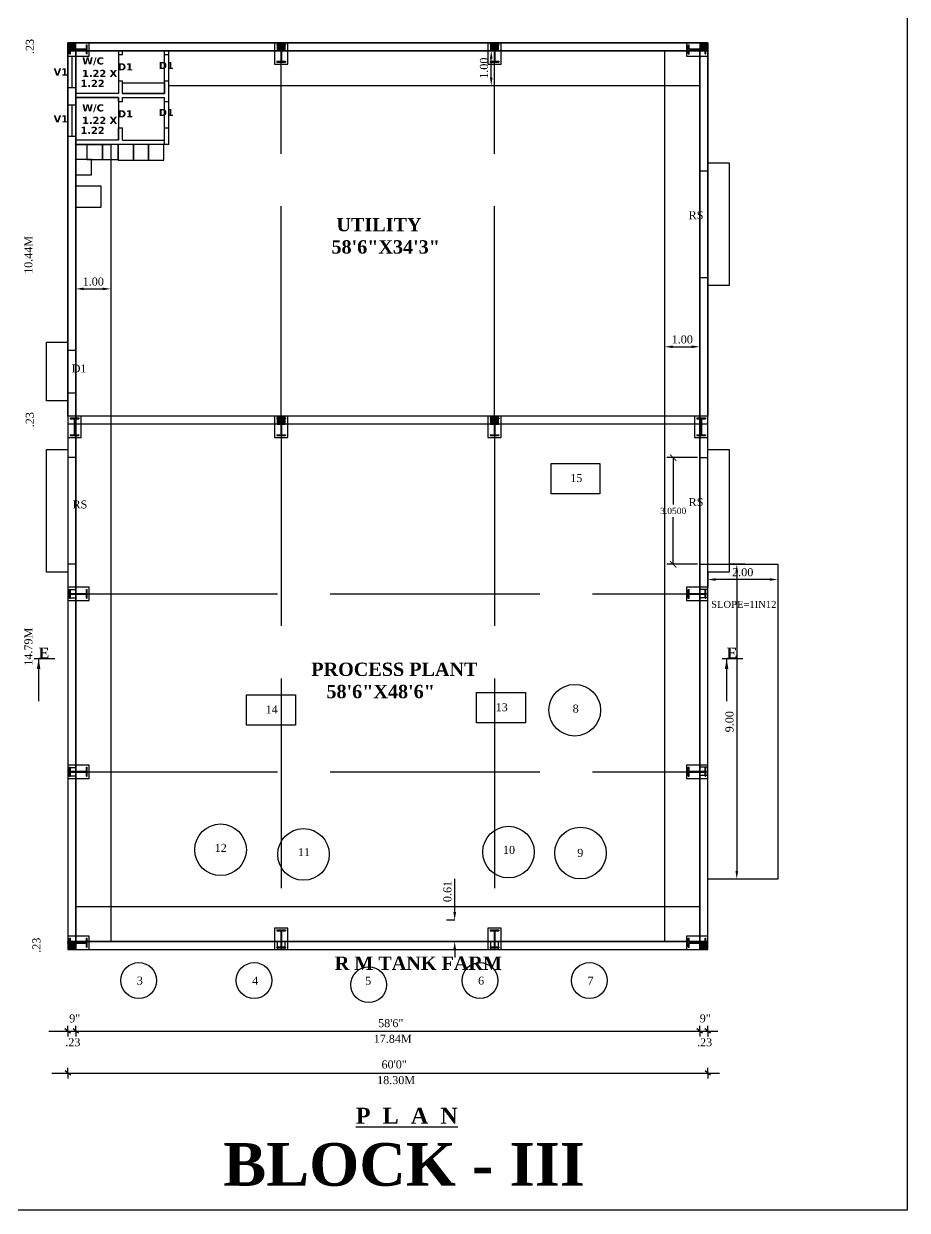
# Model space of a CAD drawing. Header units: metres. Extents: x -4258 to 185371, y -3317 to 113.
# Drawn here: x 4876.65 to 4901.92, y -630.53 to -596.61 of the extents above; entities that cross this region are included whole.
import ezdxf

# ---------------------------------------------------------------- set-up
doc = ezdxf.new("R2010")
doc.units = ezdxf.units.M
doc.header["$LTSCALE"] = 0.5
doc.header["$MEASUREMENT"] = 0
doc.linetypes.add('ACAD_ISO02W100', pattern=[15, 12, -3])
for name, color, linetype in [('BLK_3_DA_RAMP_1', 7, 'Continuous'), ('BLK_3_FLR_0_BLT_UP_AREA', 7, 'Continuous'), ('BLK_3_FLR_0_CARPET_AREA', 7, 'Continuous'), ('BLK_3_FLR_0_DRINKING_WATER', 7, 'Continuous'), ('BLK_3_FLR_0_EXIT_WIDTH_DOOR', 2, 'Continuous'), ('BLK_3_FLR_0_REGULAR_ROOM_1', 7, 'Continuous'), ('BLK_3_FLR_0_ROOM_1_LIGHT_VENTILATION_1', 7, 'Continuous'), ('BLK_3_FLR_0_URINAL', 7, 'Continuous'), ('BLK_3_FLR_0_WASH', 7, 'Continuous'), ('BLK_3_FLR_0_WATER_CLOSET', 7, 'Continuous'), ('BLK_3_FLR_1_ROOF_AREA', 7, 'Continuous'), ('SOLAR_PANEL', 3, 'Continuous'), ('WORKSHOP_AREA', 7, 'Continuous')]:
    doc.layers.add(name, color=color, linetype=linetype)
doc.styles.add('RomanS', font='verdanab.ttf')
doc.styles.get("Standard").update_dxf_attribs({"font": 'times.ttf'})
doc.dimstyles.get("Standard").update_dxf_attribs({"dimtxt": 0.23, "dimasz": 0.23, "dimexe": 0.23, "dimexo": 0.23, "dimgap": 0.09, "dimtad": 1, "dimzin": 0, "dimdsep": 46, "dimtxsty": 'Standard', "dimcen": 0.09, "dimadec": 0, "dimazin": 0, "dimtfac": 1, "dimtofl": 0, "dimtmove": 0, "dimatfit": 3, "dimfxl": 0, "dimtolj": 1, "dimtzin": 0, "dimarcsym": 0})
doc.dimstyles.new('STANDARD$0', dxfattribs={"dimscale": 0, "dimtxt": 9, "dimasz": 2, "dimexe": 2, "dimexo": 1, "dimgap": 0.5, "dimtad": 1, "dimdec": 1, "dimzin": 0, "dimdsep": 46, "dimlunit": 4, "dimtxsty": 'Standard', "dimblk1": 'ARCHTICK', "dimblk2": 'ARCHTICK', "dimsah": 1, "dimcen": 0, "dimdle": 1.5, "dimclrd": 1, "dimclre": 1, "dimclrt": 4, "dimadec": 0, "dimazin": 0, "dimtfac": 0.3, "dimtdec": 1, "dimtix": 1, "dimtmove": 0, "dimatfit": 3, "dimldrblk": 'ARCHTICK', "dimfxl": 0, "dimfrac": 2, "dimtolj": 1, "dimtzin": 0, "dimarcsym": 0})
pattern_1 = [(45, (-7172.544537, -21.734129), (-0.005524271728, 0.005524271728), [])]

# ---------------------------------------------------------------- blocks, each defined once
blk = doc.blocks.new('*D610')
at = {"layer": 'BLK_3_FLR_0_ROOM_1_LIGHT_VENTILATION_1', "color": 0, "lineweight": -2}
for p, q in [((4890.023, -597.384), (4889.793, -597.384)), ((4890.023, -598.154), (4890.023, -597.614)), ((4890.023, -598.384), (4889.793, -598.384))]:
    blk.add_line(p, q, dxfattribs=at)
for points in [[(4889.985, -597.614), (4890.061, -597.614), (4890.023, -597.384)], [(4889.985, -598.154), (4890.061, -598.154), (4890.023, -598.384)]]:
    blk.add_solid(points, dxfattribs=at)
at = {"layer": 'Defpoints', "color": 0, "lineweight": -2}
for p in [(4890.023, -597.384), (4890.023, -597.384), (4890.023, -598.384)]:
    blk.add_point(p, dxfattribs=at)
at = {"layer": 'BLK_3_FLR_0_ROOM_1_LIGHT_VENTILATION_1', "color": 0, "lineweight": -2, "insert": (4889.816, -597.884), "char_height": 0.23, "attachment_point": 5, "rotation": 90}
blk.add_mtext('\\A1;1.00', dxfattribs=at)
blk = doc.blocks.new('*D611')
at = {"layer": 'BLK_3_FLR_0_ROOM_1_LIGHT_VENTILATION_1', "color": 0, "lineweight": -2}
for p, q in [((4888.978, -622.011), (4888.978, -621.06)), ((4888.978, -622.241), (4888.748, -622.241)), ((4888.978, -622.851), (4888.748, -622.851)), ((4888.978, -623.081), (4888.978, -623.311))]:
    blk.add_line(p, q, dxfattribs=at)
for points in [[(4888.94, -622.011), (4889.017, -622.011), (4888.978, -622.241)], [(4888.94, -623.081), (4889.017, -623.081), (4888.978, -622.851)]]:
    blk.add_solid(points, dxfattribs=at)
at = {"layer": 'Defpoints', "color": 0, "lineweight": -2}
for p in [(4888.978, -622.241), (4888.978, -622.241), (4888.978, -622.851)]:
    blk.add_point(p, dxfattribs=at)
at = {"layer": 'BLK_3_FLR_0_ROOM_1_LIGHT_VENTILATION_1', "color": 0, "lineweight": -2, "insert": (4888.771, -621.42), "char_height": 0.23, "attachment_point": 5, "rotation": 90}
blk.add_mtext('\\A1;0.61', dxfattribs=at)
blk = doc.blocks.new('_ArchTick')
at = {"color": 0, "linetype": 'ByBlock', "const_width": 0.15}
blk.add_lwpolyline([(-0.5, -0.5), (0.5, 0.5)], dxfattribs=at)
blk = doc.blocks.new('*D612')
at = {"layer": 'BLK_3_FLR_0_EXIT_WIDTH_DOOR', "color": 0, "lineweight": -2}
for p, q in [((4895.922, -609.017), (4895.046, -609.017)), ((4895.226, -609.017), (4895.226, -610.36)), ((4895.226, -612.067), (4895.226, -610.724)), ((4895.922, -612.067), (4895.046, -612.067))]:
    blk.add_line(p, q, dxfattribs=at)
at = {"layer": 'Defpoints', "color": 0, "lineweight": -2}
for p in [(4895.226, -609.017), (4895.985, -609.017), (4895.985, -612.067)]:
    blk.add_point(p, dxfattribs=at)
at = {"layer": 'BLK_3_FLR_0_EXIT_WIDTH_DOOR', "color": 0, "lineweight": -2, "xscale": 0.18, "yscale": 0.18, "zscale": 0.18}
for p, rotation in [((4895.226, -609.017), 90), ((4895.226, -612.067), 270)]:
    blk.add_blockref('_ArchTick', p, dxfattribs=dict(at, rotation=rotation))
at = {"layer": 'BLK_3_FLR_0_EXIT_WIDTH_DOOR', "color": 0, "insert": (4895.226, -610.542), "char_height": 0.18, "attachment_point": 5}
blk.add_mtext('\\A1;3.0500', dxfattribs=at)
blk = doc.blocks.new('*D568')
at = {"layer": 'BLK_3_DA_RAMP_1', "color": 0, "lineweight": -2}
for p, q in [((4897.274, -612.067), (4896.814, -612.067)), ((4897.044, -612.297), (4897.044, -620.837)), ((4897.274, -621.067), (4896.814, -621.067))]:
    blk.add_line(p, q, dxfattribs=at)
for points in [[(4897.006, -612.297), (4897.082, -612.297), (4897.044, -612.067)], [(4897.006, -620.837), (4897.082, -620.837), (4897.044, -621.067)]]:
    blk.add_solid(points, dxfattribs=at)
at = {"layer": 'Defpoints', "color": 0, "lineweight": -2}
for p in [(4897.592, -612.067), (4897.044, -621.067), (4897.592, -621.067)]:
    blk.add_point(p, dxfattribs=at)
at = {"layer": 'BLK_3_DA_RAMP_1', "color": 0, "insert": (4896.837, -616.567), "char_height": 0.23, "attachment_point": 5, "rotation": 90}
blk.add_mtext('\\A1;9.00', dxfattribs=at)
blk = doc.blocks.new('*D569')
at = {"layer": 'BLK_3_DA_RAMP_1', "color": 0, "lineweight": -2}
for p, q in [((4896.214, -612.297), (4896.214, -612.732)), ((4897.984, -612.502), (4896.444, -612.502)), ((4898.214, -612.297), (4898.214, -612.732))]:
    blk.add_line(p, q, dxfattribs=at)
for points in [[(4896.444, -612.463), (4896.444, -612.54), (4896.214, -612.502)], [(4897.984, -612.463), (4897.984, -612.54), (4898.214, -612.502)]]:
    blk.add_solid(points, dxfattribs=at)
at = {"layer": 'Defpoints', "color": 0, "lineweight": -2}
for p in [(4896.214, -612.067), (4898.214, -612.067), (4896.214, -612.502)]:
    blk.add_point(p, dxfattribs=at)
at = {"layer": 'BLK_3_DA_RAMP_1', "color": 0, "insert": (4897.214, -612.294), "char_height": 0.23, "attachment_point": 5}
blk.add_mtext('\\A1;2.00', dxfattribs=at)
blk = doc.blocks.new('*D627')
at = {"layer": 'BLK_3_FLR_0_ROOM_1_LIGHT_VENTILATION_1', "color": 0, "lineweight": -2}
for p, q in [((4878.142, -604.193), (4878.142, -604.423)), ((4878.372, -604.193), (4878.912, -604.193)), ((4879.142, -604.193), (4879.142, -604.423))]:
    blk.add_line(p, q, dxfattribs=at)
for points in [[(4878.372, -604.155), (4878.372, -604.231), (4878.142, -604.193)], [(4878.912, -604.155), (4878.912, -604.231), (4879.142, -604.193)]]:
    blk.add_solid(points, dxfattribs=at)
at = {"layer": 'Defpoints', "color": 0, "lineweight": -2}
for p in [(4878.142, -604.193), (4879.142, -604.193), (4879.142, -604.193)]:
    blk.add_point(p, dxfattribs=at)
at = {"layer": 'BLK_3_FLR_0_ROOM_1_LIGHT_VENTILATION_1', "color": 0, "lineweight": -2, "insert": (4878.642, -603.986), "char_height": 0.23, "attachment_point": 5, "rotation": 359.997}
blk.add_mtext('\\A1;1.00', dxfattribs=at)
blk = doc.blocks.new('*D628')
at = {"layer": 'BLK_3_FLR_0_ROOM_1_LIGHT_VENTILATION_1', "color": 0, "lineweight": -2}
for p, q in [((4894.984, -606.078), (4894.984, -605.618)), ((4895.984, -606.078), (4895.984, -605.618)), ((4895.214, -605.848), (4895.754, -605.848))]:
    blk.add_line(p, q, dxfattribs=at)
for points in [[(4895.214, -605.809), (4895.214, -605.886), (4894.984, -605.848)], [(4895.754, -605.809), (4895.754, -605.886), (4895.984, -605.848)]]:
    blk.add_solid(points, dxfattribs=at)
at = {"layer": 'Defpoints', "color": 0, "lineweight": -2}
for p in [(4895.984, -605.848), (4894.984, -606.357), (4895.984, -606.357)]:
    blk.add_point(p, dxfattribs=at)
at = {"layer": 'BLK_3_FLR_0_ROOM_1_LIGHT_VENTILATION_1', "color": 0, "lineweight": -2, "insert": (4895.484, -605.64), "char_height": 0.23, "attachment_point": 5, "rotation": 359.9973}
blk.add_mtext('\\A1;1.00', dxfattribs=at)

msp = doc.modelspace()

# ---------------------------------------------------------------- hatches: boundary and pattern name
at = {"linetype": 'ByBlock'}
h = msp.add_hatch(dxfattribs=at)
h.set_pattern_fill('ANSI31', color=0, scale=0.025417, style=0)
h.set_pattern_definition([(45, (58.9256144, -353.8595636), (-0.0022465371694, 0.0022465371694), [])])
h.paths.add_polyline_path([(4877.91352, -597.38364), (4878.14227, -597.38364), (4878.14227, -597.15489), (4877.91352, -597.15489)])
h = msp.add_hatch(dxfattribs=at)
h.set_pattern_fill('ANSI31', color=0, scale=0.0625, style=0)
h.set_pattern_definition(pattern_1)
h.paths.add_polyline_path([(4889.99915, -597.38364), (4890.2279, -597.38364), (4890.2279, -597.15489), (4889.99915, -597.15489)])
h.paths.add_polyline_path([(4883.89915, -597.38364), (4884.1279, -597.38364), (4884.1279, -597.15489), (4883.89915, -597.15489)])
h = msp.add_hatch(dxfattribs=at)
h.set_pattern_fill('ANSI31', color=0, scale=0.025417, style=0)
h.set_pattern_definition([(45, (20.5307555, -359.636441), (-0.0022465371694, 0.0022465371694), [])])
h.paths.add_polyline_path([(4895.98477, -597.38364), (4896.21352, -597.38364), (4896.21352, -597.15489), (4895.98477, -597.15489)])
h = msp.add_hatch(dxfattribs=at)
h.set_pattern_fill('ANSI31', color=0, scale=0.0625, style=0)
h.set_pattern_definition(pattern_1)
h.paths.add_polyline_path([(4883.89915, -608.05864), (4884.1279, -608.05864), (4884.1279, -607.82989), (4883.89915, -607.82989)])
h.paths.add_polyline_path([(4889.99915, -608.05864), (4890.2279, -608.05864), (4890.2279, -607.82989), (4889.99915, -607.82989)])
h = msp.add_hatch(dxfattribs=at)
h.set_pattern_fill('ANSI31', color=0, scale=0.025417, style=0)
h.set_pattern_definition([(45, (58.9256144, -361.4850554), (-0.0022465371694, 0.0022465371694), [])])
h.paths.add_polyline_path([(4877.91352, -623.07989), (4878.14227, -623.07989), (4878.14227, -622.85114), (4877.91352, -622.85114)])
h = msp.add_hatch(dxfattribs=at)
h.set_pattern_fill('ANSI31', color=0, scale=0.025417, style=0)
h.set_pattern_definition([(45, (65.0256144, -361.4845636), (-0.0022465371694, 0.0022465371694), [])])
h.paths.add_polyline_path([(4895.98477, -623.0794), (4896.21352, -623.0794), (4896.21352, -622.85065), (4895.98477, -622.85065)])

# ---------------------------------------------------------------- linework, layer by layer
at = {"color": 0, "linetype": 'ByBlock'}
for p, q in [((4877.91352, -607.82989), (4877.91352, -597.15489)), ((4877.91352, -597.15489), (4896.21352, -597.15489)), ((4877.96315, -597.35523), (4877.96315, -597.21544)), ((4877.96315, -597.21544), (4877.98857, -597.21544)), ((4877.96315, -597.46961), (4877.96315, -597.35523)), ((4877.98857, -597.32981), (4877.98857, -597.21544)), ((4877.98857, -597.32981), (4878.44607, -597.32981)), ((4877.98857, -597.35523), (4878.44607, -597.35523)), ((4877.98857, -597.46961), (4877.98857, -597.35523)), ((4878.14227, -605.94752), (4878.14227, -597.15489)), ((4878.44607, -597.32981), (4878.44607, -597.21544)), ((4878.44607, -597.21544), (4878.47148, -597.21544)), ((4878.44607, -597.46961), (4878.44607, -597.35523)), ((4878.47148, -597.35523), (4878.47148, -597.21544)), ((4878.47148, -597.46961), (4878.47148, -597.35523)), ((4883.88944, -597.20452), (4884.00381, -597.20452)), ((4883.88944, -597.20452), (4883.88944, -597.22994)), ((4883.88944, -597.22994), (4884.00381, -597.22994)), ((4884.00381, -597.20452), (4884.14361, -597.20452)), ((4884.00381, -597.22994), (4884.00381, -597.68744)), ((4884.02923, -597.22994), (4884.02923, -597.68744)), ((4884.02923, -597.22994), (4884.14361, -597.22994)), ((4884.14361, -597.20452), (4884.14361, -597.22994)), ((4889.98944, -597.20452), (4890.10381, -597.20452)), ((4889.98944, -597.20452), (4889.98944, -597.22994)), ((4889.98944, -597.22994), (4890.10381, -597.22994)), ((4890.10381, -597.20452), (4890.24361, -597.20452)), ((4890.10381, -597.22994), (4890.10381, -597.68744)), ((4890.12923, -597.22994), (4890.12923, -597.68744)), ((4890.12923, -597.22994), (4890.24361, -597.22994)), ((4890.24361, -597.20452), (4890.24361, -597.22994)), ((4895.65315, -597.35523), (4895.65315, -597.21544)), ((4895.65315, -597.21544), (4895.67857, -597.21544)), ((4895.65315, -597.35523), (4895.65315, -597.21544)), ((4895.65315, -597.21544), (4895.67857, -597.21544)), ((4895.65315, -597.46961), (4895.65315, -597.35523)), ((4895.65315, -597.46961), (4895.65315, -597.35523)), ((4895.67857, -597.32981), (4895.67857, -597.21544)), ((4895.67857, -597.32981), (4895.67857, -597.21544)), ((4895.67857, -597.32981), (4896.13607, -597.32981)), ((4895.67857, -597.32981), (4896.13607, -597.32981)), ((4895.67857, -597.35523), (4896.13607, -597.35523)), ((4895.67857, -597.46961), (4895.67857, -597.35523)), ((4895.67857, -597.35523), (4896.13607, -597.35523)), ((4895.67857, -597.46961), (4895.67857, -597.35523)), ((4895.98477, -597.15489), (4895.98477, -600.81544)), ((4896.13607, -597.32981), (4896.13607, -597.21544)), ((4896.13607, -597.21544), (4896.16148, -597.21544)), ((4896.13607, -597.32981), (4896.13607, -597.21544)), ((4896.13607, -597.21544), (4896.16148, -597.21544)), ((4896.13607, -597.46961), (4896.13607, -597.35523)), ((4896.13607, -597.46961), (4896.13607, -597.35523)), ((4896.16148, -597.35523), (4896.16148, -597.21544)), ((4896.16148, -597.35523), (4896.16148, -597.21544)), ((4896.16148, -597.46961), (4896.16148, -597.35523)), ((4896.16148, -597.46961), (4896.16148, -597.35523)), ((4896.21352, -597.15489), (4896.21352, -607.82989)), ((4877.91352, -597.38364), (4896.21352, -597.38364)), ((4877.96315, -597.46961), (4877.98857, -597.46961)), ((4878.44607, -597.46961), (4878.47148, -597.46961)), ((4883.88944, -597.68744), (4884.00381, -597.68744)), ((4883.88944, -597.68744), (4883.88944, -597.71285)), ((4884.02923, -597.68744), (4884.14361, -597.68744)), ((4884.14361, -597.68744), (4884.14361, -597.71285)), ((4889.98944, -597.68744), (4890.10381, -597.68744)), ((4889.98944, -597.68744), (4889.98944, -597.71285)), ((4890.12923, -597.68744), (4890.24361, -597.68744)), ((4890.24361, -597.68744), (4890.24361, -597.71285)), ((4895.65315, -597.46961), (4895.67857, -597.46961)), ((4895.65315, -597.46961), (4895.67857, -597.46961)), ((4896.13607, -597.46961), (4896.16148, -597.46961)), ((4896.13607, -597.46961), (4896.16148, -597.46961)), ((4883.88944, -597.71285), (4884.00381, -597.71285)), ((4884.00381, -597.71285), (4884.14361, -597.71285)), ((4889.98944, -597.71285), (4890.10381, -597.71285)), ((4890.10381, -597.71285), (4890.24361, -597.71285)), ((4895.98477, -600.81544), (4896.21352, -600.81544)), ((4895.98477, -603.86544), (4895.98477, -607.82989)), ((4895.98477, -603.86544), (4896.21352, -603.86544)), ((4877.91352, -605.94752), (4878.14227, -605.94752)), ((4877.91352, -607.16752), (4878.14227, -607.16752)), ((4877.91352, -607.16752), (4877.91352, -607.39627)), ((4878.14227, -607.82989), (4878.14227, -607.16752)), ((4896.21352, -607.82989), (4877.91352, -607.82989)), ((4877.91352, -607.82989), (4877.91352, -623.07989)), ((4878.14227, -607.82989), (4878.14227, -609.01674)), ((4896.21352, -623.07989), (4896.21352, -607.82989)), ((4896.21352, -608.05864), (4877.91352, -608.05864)), ((4877.98048, -607.87952), (4878.09485, -607.87952)), ((4877.98048, -607.87952), (4877.98048, -607.90494)), ((4877.98048, -607.90494), (4878.09485, -607.90494)), ((4878.09485, -607.87952), (4878.23465, -607.87952)), ((4878.09485, -607.90494), (4878.09485, -608.36244)), ((4878.12027, -607.90494), (4878.12027, -608.36244)), ((4878.12027, -607.90494), (4878.23465, -607.90494)), ((4878.23465, -607.87952), (4878.23465, -607.90494)), ((4883.88944, -607.87952), (4884.00381, -607.87952)), ((4883.88944, -607.87952), (4883.88944, -607.90494)), ((4883.88944, -607.90494), (4884.00381, -607.90494)), ((4884.00381, -607.87952), (4884.14361, -607.87952)), ((4884.00381, -607.90494), (4884.00381, -608.36244)), ((4884.02923, -607.90494), (4884.02923, -608.36244)), ((4884.02923, -607.90494), (4884.14361, -607.90494)), ((4884.14361, -607.87952), (4884.14361, -607.90494)), ((4889.98944, -607.87952), (4890.10381, -607.87952)), ((4889.98944, -607.87952), (4889.98944, -607.90494)), ((4889.98944, -607.90494), (4890.10381, -607.90494)), ((4890.10381, -607.87952), (4890.24361, -607.87952)), ((4890.10381, -607.90494), (4890.10381, -608.36244)), ((4890.12923, -607.90494), (4890.12923, -608.36244)), ((4890.12923, -607.90494), (4890.24361, -607.90494)), ((4890.24361, -607.87952), (4890.24361, -607.90494)), ((4895.89881, -607.87952), (4896.01319, -607.87952)), ((4895.89881, -607.87952), (4895.89881, -607.90494)), ((4895.89881, -607.90494), (4896.01319, -607.90494)), ((4896.01319, -607.87952), (4896.15298, -607.87952)), ((4896.01319, -607.90494), (4896.01319, -608.36244)), ((4896.03861, -607.90494), (4896.03861, -608.36244)), ((4896.03861, -607.90494), (4896.15298, -607.90494)), ((4896.15298, -607.87952), (4896.15298, -607.90494)), ((4877.98048, -608.36244), (4878.09485, -608.36244)), ((4877.98048, -608.36244), (4877.98048, -608.38785)), ((4877.98048, -608.38785), (4878.09485, -608.38785)), ((4878.09485, -608.38785), (4878.23465, -608.38785)), ((4878.12027, -608.36244), (4878.23465, -608.36244)), ((4878.23465, -608.36244), (4878.23465, -608.38785)), ((4883.88944, -608.36244), (4884.00381, -608.36244)), ((4883.88944, -608.36244), (4883.88944, -608.38785)), ((4883.88944, -608.38785), (4884.00381, -608.38785)), ((4884.00381, -608.38785), (4884.14361, -608.38785)), ((4884.02923, -608.36244), (4884.14361, -608.36244)), ((4884.14361, -608.36244), (4884.14361, -608.38785)), ((4889.98944, -608.36244), (4890.10381, -608.36244)), ((4889.98944, -608.36244), (4889.98944, -608.38785)), ((4889.98944, -608.38785), (4890.10381, -608.38785)), ((4890.10381, -608.38785), (4890.24361, -608.38785)), ((4890.12923, -608.36244), (4890.24361, -608.36244)), ((4890.24361, -608.36244), (4890.24361, -608.38785)), ((4895.89881, -608.36244), (4896.01319, -608.36244)), ((4895.89881, -608.36244), (4895.89881, -608.38785)), ((4895.89881, -608.38785), (4896.01319, -608.38785)), ((4895.98477, -609.01674), (4895.98477, -608.43989)), ((4896.01319, -608.38785), (4896.15298, -608.38785)), ((4896.03861, -608.36244), (4896.15298, -608.36244)), ((4896.15298, -608.36244), (4896.15298, -608.38785)), ((4878.14227, -609.01674), (4877.91352, -609.01674)), ((4895.98477, -609.01674), (4896.21352, -609.01674)), ((4878.14227, -612.06674), (4877.91352, -612.06674)), ((4878.14227, -612.06674), (4878.14227, -623.07989)), ((4895.98477, -623.07989), (4895.98477, -612.06674)), ((4895.98477, -612.06674), (4896.21352, -612.06674)), ((4877.96315, -612.92294), (4877.96315, -612.78315)), ((4877.96315, -612.78315), (4877.98857, -612.78315)), ((4877.96315, -613.03731), (4877.96315, -612.92294)), ((4877.98857, -612.89752), (4877.98857, -612.78315)), ((4877.98857, -612.89752), (4878.44607, -612.89752)), ((4877.98857, -612.92294), (4878.44607, -612.92294)), ((4877.98857, -613.03731), (4877.98857, -612.92294)), ((4878.44607, -612.89752), (4878.44607, -612.78315)), ((4878.44607, -612.78315), (4878.47148, -612.78315)), ((4878.44607, -613.03731), (4878.44607, -612.92294)), ((4878.47148, -612.92294), (4878.47148, -612.78315)), ((4878.47148, -613.03731), (4878.47148, -612.92294)), ((4895.65315, -612.92294), (4895.65315, -612.78315)), ((4895.65315, -612.78315), (4895.67857, -612.78315)), ((4895.65315, -613.03731), (4895.65315, -612.92294)), ((4895.67857, -612.89752), (4895.67857, -612.78315)), ((4895.67857, -612.89752), (4896.13607, -612.89752)), ((4895.67857, -612.92294), (4896.13607, -612.92294)), ((4895.67857, -613.03731), (4895.67857, -612.92294)), ((4896.13607, -612.89752), (4896.13607, -612.78315)), ((4896.13607, -612.78315), (4896.16148, -612.78315)), ((4896.13607, -613.03731), (4896.13607, -612.92294)), ((4896.16148, -612.92294), (4896.16148, -612.78315)), ((4896.16148, -613.03731), (4896.16148, -612.92294)), ((4877.96315, -613.03731), (4877.98857, -613.03731)), ((4878.44607, -613.03731), (4878.47148, -613.03731)), ((4895.65315, -613.03731), (4895.67857, -613.03731)), ((4896.13607, -613.03731), (4896.16148, -613.03731)), ((4877.96315, -618.00627), (4877.96315, -617.86648)), ((4877.96315, -617.86648), (4877.98857, -617.86648)), ((4877.96315, -618.12065), (4877.96315, -618.00627)), ((4877.98857, -617.98086), (4877.98857, -617.86648)), ((4877.98857, -617.98086), (4878.44607, -617.98086)), ((4877.98857, -618.00627), (4878.44607, -618.00627)), ((4877.98857, -618.12065), (4877.98857, -618.00627)), ((4878.44607, -617.98086), (4878.44607, -617.86648)), ((4878.44607, -617.86648), (4878.47148, -617.86648)), ((4878.44607, -618.12065), (4878.44607, -618.00627)), ((4878.47148, -618.00627), (4878.47148, -617.86648)), ((4878.47148, -618.12065), (4878.47148, -618.00627)), ((4895.65315, -618.00627), (4895.65315, -617.86648)), ((4895.65315, -617.86648), (4895.67857, -617.86648)), ((4895.65315, -618.12065), (4895.65315, -618.00627)), ((4895.67857, -617.98086), (4895.67857, -617.86648)), ((4895.67857, -617.98086), (4896.13607, -617.98086)), ((4895.67857, -618.00627), (4896.13607, -618.00627)), ((4895.67857, -618.12065), (4895.67857, -618.00627)), ((4896.13607, -617.98086), (4896.13607, -617.86648)), ((4896.13607, -617.86648), (4896.16148, -617.86648)), ((4896.13607, -618.12065), (4896.13607, -618.00627)), ((4896.16148, -618.00627), (4896.16148, -617.86648)), ((4896.16148, -618.12065), (4896.16148, -618.00627)), ((4877.96315, -618.12065), (4877.98857, -618.12065)), ((4878.44607, -618.12065), (4878.47148, -618.12065)), ((4895.65315, -618.12065), (4895.67857, -618.12065)), ((4896.13607, -618.12065), (4896.16148, -618.12065)), ((4877.96315, -622.89898), (4877.96315, -622.75919)), ((4877.96315, -622.75919), (4877.98857, -622.75919)), ((4877.98857, -622.87356), (4877.98857, -622.75919)), ((4878.44607, -622.87356), (4878.44607, -622.75919)), ((4878.44607, -622.75919), (4878.47148, -622.75919)), ((4878.47148, -622.89898), (4878.47148, -622.75919)), ((4883.88944, -622.51952), (4884.00381, -622.51952)), ((4883.88944, -622.51952), (4883.88944, -622.54494)), ((4883.88944, -622.54494), (4884.00381, -622.54494)), ((4884.00381, -622.51952), (4884.14361, -622.51952)), ((4884.00381, -622.54494), (4884.00381, -623.00244)), ((4884.02923, -622.54494), (4884.02923, -623.00244)), ((4884.02923, -622.54494), (4884.14361, -622.54494)), ((4884.14361, -622.51952), (4884.14361, -622.54494)), ((4889.98944, -622.51952), (4890.10381, -622.51952)), ((4889.98944, -622.51952), (4889.98944, -622.54494)), ((4889.98944, -622.54494), (4890.10381, -622.54494)), ((4890.10381, -622.51952), (4890.24361, -622.51952)), ((4890.10381, -622.54494), (4890.10381, -623.00244)), ((4890.12923, -622.54494), (4890.12923, -623.00244)), ((4890.12923, -622.54494), (4890.24361, -622.54494)), ((4890.24361, -622.51952), (4890.24361, -622.54494)), ((4895.65315, -622.89849), (4895.65315, -622.7587)), ((4895.65315, -622.7587), (4895.67857, -622.7587)), ((4895.67857, -622.87307), (4895.67857, -622.7587)), ((4896.13607, -622.87307), (4896.13607, -622.7587)), ((4896.13607, -622.7587), (4896.16148, -622.7587)), ((4896.16148, -622.89849), (4896.16148, -622.7587)), ((4877.91352, -622.85114), (4896.21352, -622.85114)), ((4877.91352, -623.07989), (4896.21352, -623.07989)), ((4877.96315, -623.01336), (4877.96315, -622.89898)), ((4877.96315, -623.01336), (4877.98857, -623.01336)), ((4877.98857, -622.87356), (4878.44607, -622.87356)), ((4877.98857, -622.89898), (4878.44607, -622.89898)), ((4877.98857, -623.01336), (4877.98857, -622.89898)), ((4878.44607, -623.01336), (4878.44607, -622.89898)), ((4878.44607, -623.01336), (4878.47148, -623.01336)), ((4878.47148, -623.01336), (4878.47148, -622.89898)), ((4883.88944, -623.00244), (4884.00381, -623.00244)), ((4883.88944, -623.00244), (4883.88944, -623.02785)), ((4883.88944, -623.02785), (4884.00381, -623.02785)), ((4884.00381, -623.02785), (4884.14361, -623.02785)), ((4884.02923, -623.00244), (4884.14361, -623.00244)), ((4884.14361, -623.00244), (4884.14361, -623.02785)), ((4889.98944, -623.00244), (4890.10381, -623.00244)), ((4889.98944, -623.00244), (4889.98944, -623.02785)), ((4889.98944, -623.02785), (4890.10381, -623.02785)), ((4890.10381, -623.02785), (4890.24361, -623.02785)), ((4890.12923, -623.00244), (4890.24361, -623.00244)), ((4890.24361, -623.00244), (4890.24361, -623.02785)), ((4895.65315, -623.01286), (4895.65315, -622.89849)), ((4895.65315, -623.01286), (4895.67857, -623.01286)), ((4895.67857, -622.87307), (4896.13607, -622.87307)), ((4895.67857, -622.89849), (4896.13607, -622.89849)), ((4895.67857, -623.01286), (4895.67857, -622.89849)), ((4896.13607, -623.01286), (4896.13607, -622.89849)), ((4896.13607, -623.01286), (4896.16148, -623.01286)), ((4896.16148, -623.01286), (4896.16148, -622.89849)), ((4877.376, -625.41306), (4896.50339, -625.41306)), ((4877.45963, -626.61351), (4896.5535, -626.61351))]:
    msp.add_line(p, q, dxfattribs=at)
at = {"color": 0, "linetype": 'ACAD_ISO02W100'}
for p, q in [((4884.01352, -607.82989), (4884.01352, -597.15489)), ((4890.11352, -607.82989), (4890.11352, -597.15489)), ((4896.21352, -600.58669), (4896.82352, -600.58669)), ((4896.82352, -600.58669), (4896.82352, -604.09419)), ((4896.82352, -604.09419), (4896.21352, -604.09419)), ((4877.30352, -607.39627), (4877.30352, -605.71877)), ((4877.30352, -605.71877), (4877.91352, -605.71877)), ((4877.91352, -607.39627), (4877.30352, -607.39627)), ((4884.01352, -607.82989), (4884.01352, -623.07989)), ((4890.11352, -607.82989), (4890.11352, -623.07989)), ((4877.30352, -612.29549), (4877.30352, -608.78799)), ((4877.30352, -608.78799), (4877.91352, -608.78799)), ((4896.21352, -608.78799), (4896.82352, -608.78799)), ((4896.82352, -608.78799), (4896.82352, -612.29549)), ((4877.91352, -612.29549), (4877.30352, -612.29549)), ((4896.82352, -612.29549), (4896.21352, -612.29549)), ((4877.91352, -612.91323), (4896.21352, -612.91323)), ((4876.95617, -614.76094), (4877.54442, -614.76094)), ((4896.62902, -614.76094), (4897.21728, -614.76094)), ((4877.91352, -617.99656), (4896.21352, -617.99656))]:
    msp.add_line(p, q, dxfattribs=at)
for p, q in [((4878.02797, -597.54239), (4878.02797, -598.44239)), ((4879.36227, -597.38364), (4879.36227, -597.48938)), ((4879.36227, -597.48938), (4879.48227, -597.48938)), ((4879.48227, -597.48938), (4879.48227, -597.38364)), ((4880.68227, -598.60364), (4880.68227, -597.38364)), ((4880.68227, -597.48938), (4880.80227, -597.48938)), ((4880.80227, -600.06364), (4880.80227, -597.38364)), ((4879.36227, -598.24938), (4879.36227, -598.60364)), ((4879.36227, -598.24938), (4879.48227, -598.24938)), ((4879.48227, -598.60364), (4879.48227, -598.24938)), ((4879.48227, -598.30364), (4880.68227, -598.30364)), ((4880.68227, -598.24938), (4880.80227, -598.24938)), ((4878.14227, -598.44239), (4877.91367, -598.44239)), ((4879.36227, -598.60364), (4878.14227, -598.60364)), ((4879.48227, -598.60364), (4880.68227, -598.60364)), ((4878.14227, -598.93671), (4877.91367, -598.93671)), ((4878.02797, -598.93671), (4878.02797, -599.83671)), ((4879.36227, -598.72364), (4878.14227, -598.72364)), ((4879.36227, -598.83204), (4879.36227, -598.72364)), ((4879.36227, -598.83204), (4879.48227, -598.83204)), ((4879.48227, -598.83204), (4879.48227, -598.72364)), ((4879.48227, -598.72364), (4880.68227, -598.72364)), ((4880.68227, -600.06364), (4880.68227, -598.72364)), ((4880.68227, -598.83204), (4880.80227, -598.83204)), ((4879.36227, -599.94364), (4879.36227, -599.59204)), ((4879.36227, -599.59204), (4879.48227, -599.59204)), ((4879.48227, -599.94364), (4879.48227, -599.59204)), ((4880.68227, -599.59204), (4880.80227, -599.59204)), ((4878.14227, -599.83671), (4877.91367, -599.83671)), ((4879.36227, -599.94364), (4878.14227, -599.94364)), ((4880.80227, -600.06364), (4878.14227, -600.06364)), ((4879.48227, -599.94364), (4880.68227, -599.94364))]:
    msp.add_line(p, q)
at = {"color": 0}
for p, q in [((4877.99354, -625.47578), (4877.83351, -625.35034)), ((4877.99354, -625.47578), (4877.83351, -625.35034)), ((4877.91352, -625.41306), (4877.91352, -625.26056)), ((4877.91352, -625.41306), (4877.91352, -625.26056)), ((4877.91352, -625.41306), (4877.91352, -625.56556)), ((4877.91352, -625.41306), (4877.91352, -625.56556)), ((4878.22418, -625.47578), (4878.06415, -625.35034)), ((4878.22418, -625.47578), (4878.06415, -625.35034)), ((4878.14416, -625.41306), (4878.14416, -625.26056)), ((4878.14416, -625.41306), (4878.14416, -625.26056)), ((4878.14416, -625.41306), (4878.14416, -625.56556)), ((4878.14416, -625.41306), (4878.14416, -625.56556)), ((4896.06479, -625.47578), (4895.90476, -625.35034)), ((4896.06479, -625.47578), (4895.90476, -625.35034)), ((4895.98477, -625.41306), (4895.98477, -625.26056)), ((4895.98477, -625.41306), (4895.98477, -625.26056)), ((4895.98477, -625.41306), (4895.98477, -625.56556)), ((4895.98477, -625.41306), (4895.98477, -625.56556)), ((4896.29354, -625.47578), (4896.13351, -625.35034)), ((4896.29354, -625.47578), (4896.13351, -625.35034)), ((4896.21352, -625.41306), (4896.21352, -625.26056)), ((4896.21352, -625.41306), (4896.21352, -625.26056)), ((4896.21352, -625.41306), (4896.21352, -625.56556)), ((4896.21352, -625.41306), (4896.21352, -625.56556)), ((4877.91831, -626.61351), (4877.91831, -626.46101)), ((4877.91831, -626.61351), (4877.91831, -626.46101)), ((4896.21641, -626.61351), (4896.21641, -626.46101)), ((4896.21641, -626.61351), (4896.21641, -626.46101)), ((4877.99833, -626.67623), (4877.8383, -626.55079)), ((4877.99833, -626.67623), (4877.8383, -626.55079)), ((4877.91831, -626.61351), (4877.91831, -626.76601)), ((4877.91831, -626.61351), (4877.91831, -626.76601)), ((4896.29642, -626.67623), (4896.13639, -626.55079)), ((4896.29642, -626.67623), (4896.13639, -626.55079)), ((4896.21641, -626.61351), (4896.21641, -626.76601)), ((4896.21641, -626.61351), (4896.21641, -626.76601))]:
    msp.add_line(p, q, dxfattribs=at)
at = {"color": 0, "linetype": 'ByBlock'}
for points in [[(4851.24976, -564.57171), (4901.91885, -564.57171), (4901.91885, -630.53452), (4851.24976, -630.53452)], [(4877.91352, -597.38364), (4878.14227, -597.38364), (4878.14227, -597.15489), (4877.91352, -597.15489)], [(4877.91352, -597.53614), (4878.52352, -597.53614), (4878.52352, -597.15489), (4877.91352, -597.15489)], [(4883.8229, -597.15489), (4883.8229, -597.76489), (4884.20415, -597.76489), (4884.20415, -597.15489)], [(4883.89915, -597.38364), (4884.1279, -597.38364), (4884.1279, -597.15489), (4883.89915, -597.15489)], [(4889.9229, -597.15489), (4889.9229, -597.76489), (4890.30415, -597.76489), (4890.30415, -597.15489)], [(4889.99915, -597.38364), (4890.2279, -597.38364), (4890.2279, -597.15489), (4889.99915, -597.15489)], [(4895.60352, -597.53614), (4896.21352, -597.53614), (4896.21352, -597.15489), (4895.60352, -597.15489)], [(4895.60352, -597.53614), (4896.21352, -597.53614), (4896.21352, -597.15489), (4895.60352, -597.15489)], [(4895.98477, -597.38364), (4896.21352, -597.38364), (4896.21352, -597.15489), (4895.98477, -597.15489)], [(4895.98477, -597.38364), (4896.21352, -597.38364), (4896.21352, -597.15489), (4895.98477, -597.15489)], [(4877.91394, -607.82989), (4877.91394, -608.43989), (4878.29519, -608.43989), (4878.29519, -607.82989)], [(4883.8229, -607.82989), (4883.8229, -608.43989), (4884.20415, -608.43989), (4884.20415, -607.82989)], [(4883.89915, -608.05864), (4884.1279, -608.05864), (4884.1279, -607.82989), (4883.89915, -607.82989)], [(4889.9229, -607.82989), (4889.9229, -608.43989), (4890.30415, -608.43989), (4890.30415, -607.82989)], [(4889.99915, -608.05864), (4890.2279, -608.05864), (4890.2279, -607.82989), (4889.99915, -607.82989)], [(4895.83227, -607.82989), (4895.83227, -608.43989), (4896.21352, -608.43989), (4896.21352, -607.82989)], [(4877.91352, -613.10385), (4878.52352, -613.10385), (4878.52352, -612.7226), (4877.91352, -612.7226)], [(4877.91352, -613.0276), (4878.14227, -613.0276), (4878.14227, -612.79885), (4877.91352, -612.79885)], [(4877.91352, -613.0276), (4878.14227, -613.0276), (4878.14227, -612.79885), (4877.91352, -612.79885)], [(4895.60352, -613.10385), (4896.21352, -613.10385), (4896.21352, -612.7226), (4895.60352, -612.7226)], [(4895.98477, -613.0119), (4896.21352, -613.0119), (4896.21352, -612.78315), (4895.98477, -612.78315)], [(4895.98477, -613.0119), (4896.21352, -613.0119), (4896.21352, -612.78315), (4895.98477, -612.78315)], [(4877.91352, -618.18719), (4878.52352, -618.18719), (4878.52352, -617.80594), (4877.91352, -617.80594)], [(4877.91352, -618.11094), (4878.14227, -618.11094), (4878.14227, -617.88219), (4877.91352, -617.88219)], [(4877.91352, -618.11094), (4878.14227, -618.11094), (4878.14227, -617.88219), (4877.91352, -617.88219)], [(4895.60352, -618.18719), (4896.21352, -618.18719), (4896.21352, -617.80594), (4895.60352, -617.80594)], [(4895.98477, -618.09523), (4896.21352, -618.09523), (4896.21352, -617.86648), (4895.98477, -617.86648)], [(4895.98477, -618.09523), (4896.21352, -618.09523), (4896.21352, -617.86648), (4895.98477, -617.86648)], [(4877.91352, -623.07989), (4878.52352, -623.07989), (4878.52352, -622.69864), (4877.91352, -622.69864)], [(4883.8229, -622.46989), (4883.8229, -623.07989), (4884.20415, -623.07989), (4884.20415, -622.46989)], [(4889.9229, -622.46989), (4889.9229, -623.07989), (4890.30415, -623.07989), (4890.30415, -622.46989)], [(4895.60352, -623.0794), (4896.21352, -623.0794), (4896.21352, -622.69815), (4895.60352, -622.69815)], [(4877.91352, -623.07989), (4878.14227, -623.07989), (4878.14227, -622.85114), (4877.91352, -622.85114)], [(4883.89915, -623.07989), (4884.1279, -623.07989), (4884.1279, -622.85114), (4883.89915, -622.85114)], [(4889.99915, -623.07989), (4890.2279, -623.07989), (4890.2279, -622.85114), (4889.99915, -622.85114)], [(4895.98477, -623.0794), (4896.21352, -623.0794), (4896.21352, -622.85065), (4895.98477, -622.85065)]]:
    msp.add_lwpolyline(points, close=True, dxfattribs=at)
at = {"color": 1, "linetype": 'ByBlock'}
for points in [[(4891.73269, -609.18761), (4893.13228, -609.18761), (4893.13228, -610.05416), (4891.73269, -610.05416)], [(4883.02309, -615.80158), (4884.42268, -615.80158), (4884.42268, -616.66814), (4883.02309, -616.66814)], [(4889.60525, -615.73661), (4891.00483, -615.73661), (4891.00483, -616.60317), (4889.60525, -616.60317)]]:
    msp.add_lwpolyline(points, close=True, dxfattribs=at)
for centre, radius in [((4892.41011, -616.23817), 0.73796), ((4882.28257, -620.22897), 0.73796), ((4884.65369, -620.36145), 0.73796), ((4890.51591, -620.29556), 0.73796), ((4892.57527, -620.32255), 0.73796), ((4879.94233, -623.96581), 0.51202), ((4883.24071, -623.96581), 0.51202), ((4889.70054, -623.96581), 0.51202), ((4892.82936, -623.96581), 0.51202), ((4886.51808, -624.08718), 0.51202)]:
    msp.add_circle(centre, radius, dxfattribs=at)
at = {"layer": 'BLK_3_DA_RAMP_1', "color": 1}
msp.add_lwpolyline([(4896.21352, -621.06674), (4896.21352, -612.06674), (4898.21352, -612.06674), (4898.21352, -621.06674)], close=True, dxfattribs=at)
at = {"layer": 'BLK_3_FLR_0_BLT_UP_AREA', "color": 48, "linetype": 'Continuous'}
msp.add_lwpolyline([(4896.21352, -597.15489), (4877.91352, -597.15489), (4877.91352, -623.07989), (4896.21352, -623.07989)], close=True, dxfattribs=at)
at = {"layer": 'BLK_3_FLR_0_CARPET_AREA', "color": 15, "lineweight": -2}
msp.add_lwpolyline([(4895.98477, -597.38364), (4878.14227, -597.38364), (4878.14227, -622.85065), (4895.98477, -622.85065)], close=True, dxfattribs=at)
at = {"layer": 'BLK_3_FLR_0_DRINKING_WATER', "color": 7, "lineweight": -2}
msp.add_lwpolyline([(4878.14227, -601.85665), (4878.87261, -601.85665), (4878.87261, -601.25665), (4878.14227, -601.25665)], close=True, dxfattribs=at)
at = {"layer": 'BLK_3_FLR_0_REGULAR_ROOM_1', "color": 4, "lineweight": -2}
msp.add_lwpolyline([(4895.98477, -597.38364), (4878.14227, -597.38364), (4878.14227, -622.85065), (4895.98477, -622.85065)], close=True, dxfattribs=at)
at = {"layer": 'BLK_3_FLR_0_ROOM_1_LIGHT_VENTILATION_1', "color": 4, "lineweight": -2}
for points in [[(4895.98477, -597.38364), (4895.98477, -598.38364), (4880.80227, -598.38364), (4880.80227, -597.38364)], [(4894.98477, -597.38364), (4895.98477, -597.38364), (4895.98357, -622.85114), (4894.98357, -622.85114)], [(4878.14227, -600.06364), (4879.14227, -600.06364), (4879.14107, -622.85065), (4878.14107, -622.85065)], [(4895.98477, -621.85065), (4895.98477, -622.85065), (4878.14227, -622.85065), (4878.14227, -621.85065)]]:
    msp.add_lwpolyline(points, close=True, dxfattribs=at)
at = {"layer": 'BLK_3_FLR_0_URINAL', "color": 235, "lineweight": -2}
msp.add_lwpolyline([(4880.68227, -598.30364), (4880.68227, -598.60364), (4879.48227, -598.60364), (4879.48227, -598.30364)], close=True, dxfattribs=at)
at = {"layer": 'BLK_3_FLR_0_WASH', "color": 60, "lineweight": -2}
for points in [[(4878.90696, -600.49841), (4878.90696, -600.06364), (4878.45696, -600.06364), (4878.45696, -600.49841)], [(4879.35696, -600.49841), (4879.35696, -600.06364), (4878.90696, -600.06364), (4878.90696, -600.49841)], [(4879.79173, -600.06364), (4879.35696, -600.06364), (4879.35696, -600.51364), (4879.79173, -600.51364)], [(4878.59227, -600.93318), (4878.59227, -600.49841), (4878.14227, -600.49841), (4878.14227, -600.93318)]]:
    msp.add_lwpolyline(points, close=True, dxfattribs=at)
at = {"layer": 'BLK_3_FLR_0_WASH', "color": 55, "lineweight": -2}
msp.add_lwpolyline([(4880.2265, -600.06364), (4879.79173, -600.06364), (4879.79173, -600.51364), (4880.2265, -600.51364)], close=True, dxfattribs=at)
at = {"layer": 'BLK_3_FLR_0_WASH', "color": 56, "lineweight": -2}
msp.add_lwpolyline([(4880.66127, -600.06364), (4880.2265, -600.06364), (4880.2265, -600.51364), (4880.66127, -600.51364)], close=True, dxfattribs=at)
at = {"layer": 'BLK_3_FLR_0_WATER_CLOSET', "color": 2}
msp.add_lwpolyline([(4879.36227, -597.38364), (4879.36227, -598.60364), (4878.14227, -598.60364), (4878.14227, -597.38364)], close=True, dxfattribs=at)
at = {"layer": 'BLK_3_FLR_0_WATER_CLOSET', "color": 1}
msp.add_lwpolyline([(4879.36227, -598.72364), (4879.36227, -599.94364), (4878.14227, -599.94364), (4878.14227, -598.72364)], close=True, dxfattribs=at)
at = {"layer": 'BLK_3_FLR_1_ROOF_AREA', "color": 54, "lineweight": -2}
msp.add_lwpolyline([(4896.21352, -597.15489), (4877.91352, -597.15489), (4877.91352, -623.07989), (4896.21352, -623.07989)], close=True, dxfattribs=at)
at = {"layer": 'SOLAR_PANEL', "color": 3}
msp.add_lwpolyline([(4896.21352, -597.15489), (4877.91352, -597.15489), (4877.91352, -623.07989), (4896.21352, -623.07989)], close=True, dxfattribs=at)
at = {"layer": 'WORKSHOP_AREA', "lineweight": -2}
msp.add_lwpolyline([(4878.14227, -597.38364), (4895.98477, -597.38364), (4895.98477, -622.85065), (4878.14227, -622.85065)], close=True, dxfattribs=at)

# ---------------------------------------------------------------- texts
at = {"color": 0, "style": 'RomanS'}
for s, p in [('W/C', (4878.32691, -597.77753)), ('V1', (4877.50944, -598.09323)), ('1.22 X', (4878.32131, -598.1354)), ('D1', (4879.34764, -597.9482)), ('D1', (4880.51783, -597.9079)), ('1.22 ', (4878.27653, -598.42058)), ('W/C', (4878.32691, -599.12018)), ('D1', (4880.51783, -599.25056)), ('V1', (4877.50944, -599.43589)), ('1.22 X', (4878.32131, -599.47806)), ('D1', (4879.34764, -599.29086)), ('1.22 ', (4878.27653, -599.76324))]:
    msp.add_text(s, height=0.204444, dxfattribs=at).set_placement(p)
at = {"color": 0, "char_height": 0.22875, "width": 4.1329568, "attachment_point": 1, "rotation": 90}
for s, insert in [('\\A1;.23', (4876.71411, -597.47961)), ('\\A1;10.44M', (4876.67299, -603.76341)), ('\\A1;.23', (4876.71328, -608.14873)), ('\\A1;14.79M', (4876.67299, -614.96644)), ('\\A1;.23', (4876.90315, -623.17199))]:
    msp.add_mtext(s, dxfattribs=dict(at, insert=insert))
at = {"color": 0, "attachment_point": 1}
for s, insert, char_height, width in [('\\A1;RS', (4895.66776, -601.97205), 0.22875, 4.1329568), ('\\A1;{\\fTimes New Roman|b1|i0|c0|p18;           UTILITY\\P          58\'6"X34\'3"\\P          }', (4884.01352, -602.16635), 0.38125, 7.4751793), ('\\A1;D1', (4878.02628, -606.35399), 0.22875, 4.1329568), ('\\A1;RS', (4878.05023, -610.24091), 0.22875, 4.1329568), ('\\A1;RS', (4895.66776, -610.17335), 0.22875, 4.1329568), ('\\A1;{\\fTimes New Roman|b1|i0|c0|p18;      PROCESS PLANT\\P         58\'6"X48\'6"\\P          }', (4884.01352, -614.87795), 0.38125, 7.4751793), ('\\A1;{\\fTimes New Roman|b1|i0|c0|p18;R M TANK FARM\\P          }', (4885.54768, -623.28017), 0.38125, 7.4751793), ('\\A1;9"', (4877.95561, -624.93548), 0.22875, 4.1329568), ('\\A1;58\'6"', (4886.78809, -625.07081), 0.22875, 4.1329568), ('\\A1;9"', (4895.98477, -624.93468), 0.22875, 4.1329568), ('\\A1;17.84M', (4886.66266, -625.51876), 0.22875, 4.1329568), ('\\A1;.23', (4877.84389, -625.61659), 0.22875, 4.1329568), ('\\A1;.23', (4895.90716, -625.61669), 0.22875, 4.1329568), ('\\A1;60\'0"', (4886.88545, -626.25088), 0.22875, 4.1329568), ('\\A1;18.30M', (4886.76002, -626.69883), 0.22875, 4.1329568), ('{\\fTimes New Roman|b1|i0|c0|p18;\\LP  L  A  N}', (4886.14921, -627.60294), 0.4575, 4.1329568), ('\\A1;{\\fTimes New Roman|b1|i0|c0|p18;BLOCK - III}', (4882.35804, -628.61336), 1.22, 16.5318271)]:
    msp.add_mtext(s, dxfattribs=dict(at, insert=insert, char_height=char_height, width=width))
at = {"color": 0, "linetype": 'ByBlock', "char_height": 0.22875, "width": 4.6265148, "attachment_point": 1}
for s, insert in [('\\A1;          15', (4891.41752, -609.48746)), ('\\A1;          14', (4882.70792, -616.10144)), ('\\A1;          13', (4889.28549, -616.03739)), ('\\A1;          8', (4891.48688, -616.07715)), ('\\A1;          12', (4881.25163, -620.05937)), ('\\A1;          11', (4883.63226, -620.1823)), ('\\A1;          10', (4889.49448, -620.11641)), ('\\A1;          9', (4891.6197, -620.20205)), ('\\A1;           3', (4878.9387, -623.85447)), ('\\A1;           4', (4882.23708, -623.85447)), ('\\A1;           5', (4885.46759, -623.85447)), ('\\A1;           6', (4888.69691, -623.85447)), ('\\A1;           7', (4891.82574, -623.85447))]:
    msp.add_mtext(s, dxfattribs=dict(at, insert=insert))
at = {"color": 7, "char_height": 0.305, "width": 4.1329568, "attachment_point": 1}
for insert in [(4877.08084, -614.44911), (4896.7537, -614.44911)]:
    msp.add_mtext('\\A1;{\\fTimes New Roman|b1|i0|c0|p18;E}', dxfattribs=dict(at, insert=insert))
at = {"layer": 'BLK_3_DA_RAMP_1', "color": 1, "insert": (4897.24348, -613.11275), "char_height": 0.2, "width": 2.4, "attachment_point": 2, "rotation": 0.000001}
msp.add_mtext('SLOPE=1IN12', dxfattribs=at)

# ---------------------------------------------------------------- dimensions: what is measured, and where the dimension line sits
at = {"layer": 'BLK_3_DA_RAMP_1', "color": 2}
dim = msp.add_linear_dim(base=(4896.21352, -612.50152), p1=(4898.21352, -612.06674), p2=(4896.21352, -612.06674), angle=0.000001, dimstyle='Standard', override={"dimscale": 1}, dxfattribs=at)
dim.commit()
dim.dimension.update_dxf_attribs({"geometry": '*D569', "text_midpoint": (4897.21352, -612.2942)})
at = {"layer": 'BLK_3_DA_RAMP_1', "color": 1}
dim = msp.add_linear_dim(base=(4897.04396, -621.06674), p1=(4897.59178, -612.06674), p2=(4897.59178, -621.06674), angle=270.000001, dimstyle='Standard', override={"dimscale": 1}, dxfattribs=at)
dim.commit()
dim.dimension.update_dxf_attribs({"geometry": '*D568', "text_midpoint": (4896.83664, -616.56674)})
at = {"layer": 'BLK_3_FLR_0_EXIT_WIDTH_DOOR', "color": 2}
dim = msp.add_aligned_dim(p1=(4895.98477, -612.06674), p2=(4895.98477, -609.01674), distance=0.7584, dimstyle='STANDARD$0', override={"dimscale": 1, "dimtxt": 0.18, "dimasz": 0.18, "dimexe": 0.18, "dimexo": 0.0625, "dimgap": 0.09, "dimtad": 0, "dimtih": 1, "dimtoh": 1, "dimdec": 4, "dimlunit": 2, "dimcen": 0.09, "dimdle": 0, "dimclrd": 0, "dimclre": 0, "dimclrt": 0, "dimtdec": 4, "dimtix": 0, "dimtofl": 0, "dimfrac": 0}, dxfattribs=at)
dim.commit()
dim.dimension.update_dxf_attribs({"geometry": '*D612', "text_midpoint": (4895.22638, -610.54174)})
at = {"layer": 'BLK_3_FLR_0_ROOM_1_LIGHT_VENTILATION_1', "color": 232, "lineweight": -2}
for p1, p2, distance, picture, middle in [((4890.02293, -598.38364), (4890.02293, -597.38364), 0, '*D610', (4889.81561, -597.88364)), ((4878.14206, -604.19294), (4879.14206, -604.19299), 0, '*D627', (4878.64207, -603.98564)), ((4894.98435, -606.35719), (4895.98435, -606.35724), 0.50956, '*D628', (4895.48438, -605.64034)), ((4888.97841, -622.85065), (4888.97841, -622.24065), 0, '*D611', (4888.77109, -621.42036))]:
    dim = msp.add_aligned_dim(p1=p1, p2=p2, distance=distance, dimstyle='STANDARD$0', override={"dimscale": 1, "dimtxt": 0.23, "dimasz": 0.23, "dimexe": 0.23, "dimexo": 0.23, "dimgap": 0.09, "dimdec": 2, "dimlunit": 2, "dimsah": 0, "dimcen": 0.09, "dimdle": 0, "dimclrd": 0, "dimclre": 0, "dimclrt": 0, "dimtfac": 1, "dimtdec": 2, "dimtix": 0, "dimtofl": 0, "dimfxl": 0.23, "dimfxlon": 1, "dimfrac": 0}, dxfattribs=at)
    dim.commit()
    dim.dimension.update_dxf_attribs({"geometry": picture, "text_midpoint": middle})

# ---------------------------------------------------------------- leaders
at = {"color": 7}
for points in [[(4877.08084, -614.76094), (4877.08084, -615.98199)], [(4896.7537, -614.76094), (4896.7537, -615.98199)]]:
    msp.add_leader(points, dimstyle='Standard', override={"dimasz": 0.3, "dimgap": 0.09, "dimtad": 0}, dxfattribs=at)

doc.saveas('drawing.dxf')
